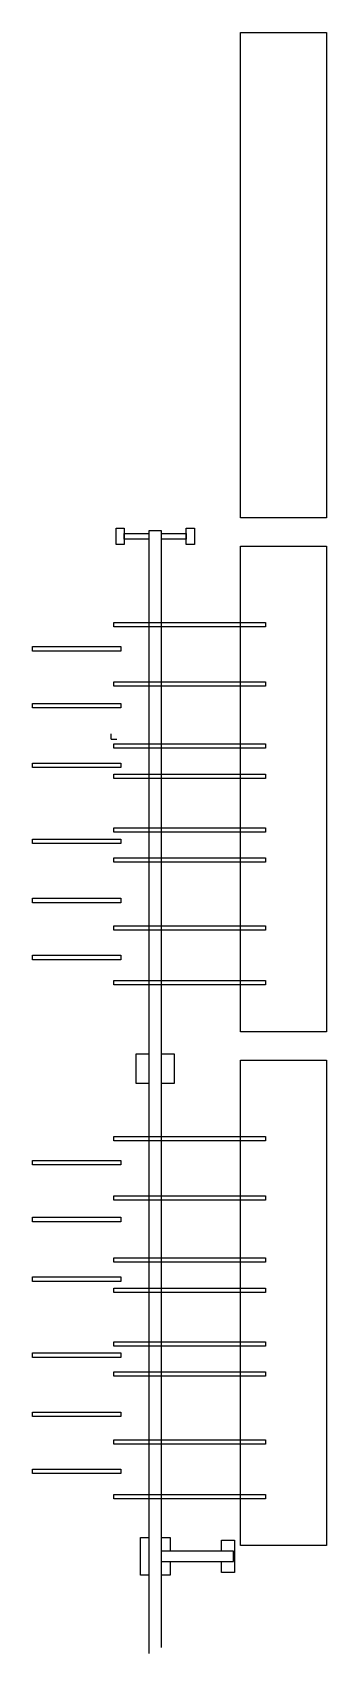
# Model space of a CAD drawing. Extents: x -3628 to 1793, y -25470 to 4451.
import ezdxf

# ---------------------------------------------------------------- set-up
doc = ezdxf.new("R2010")
doc.units = 0
doc.layers.get('0').update_dxf_attribs({"linetype": 'CONTINUOUS'})
doc.layers.add('______AAAA', color=7, linetype='CONTINUOUS')

msp = doc.modelspace()

# ---------------------------------------------------------------- linework, layer by layer
at = {"color": 7, "linetype": 'CONTINUOUS'}
for p, q in [((-2086.065205, -4699.516285), (-1936.065208, -4699.516285)), ((-2086.065205, -4999.516285), (-2086.065205, -4699.516285)), ((-1936.065208, -4699.516285), (-1936.065208, -4999.516285)), ((-1474.5317, -4739.52057), (-1254.512423, -4739.52057)), ((-1474.5317, -25469.738488), (-1474.5317, -4739.52057)), ((-1254.512423, -4739.52057), (-1254.512423, -25355.581269)), ((-792.997833, -4699.516285), (-642.997833, -4699.516285)), ((-792.997833, -4999.516285), (-792.997833, -4699.516285)), ((-642.997833, -4699.516285), (-642.997833, -4999.516285)), ((-1936.065208, -4999.516285), (-2086.065205, -4999.516285)), ((-1936.065208, -4899.520515), (-1936.065208, -4799.520515)), ((-1936.065208, -4799.520515), (-1474.5317, -4799.520515)), ((-1474.5317, -4899.520515), (-1936.065208, -4899.520515)), ((-1254.512423, -4799.520515), (-792.997833, -4799.520515)), ((-792.997833, -4899.520515), (-1254.512423, -4899.520515)), ((-792.997833, -4799.520515), (-792.997833, -4899.520515)), ((-642.997833, -4999.516285), (-792.997833, -4999.516285)), ((-2174.541254, -8594.491593), (-2174.541254, -8494.491593)), ((-2174.541254, -8594.491593), (-2074.541254, -8594.491593)), ((-1714.504733, -14949.514714), (-1714.504733, -14399.519069)), ((-1714.504733, -14399.519069), (-1474.5317, -14399.519069)), ((-1254.512423, -14399.519069), (-1014.509088, -14399.519069)), ((-1014.509088, -14399.519069), (-1014.509088, -14949.514714)), ((-1474.5317, -14949.514714), (-1714.504733, -14949.514714)), ((-1014.509088, -14949.514714), (-1254.512423, -14949.514714)), ((-1639.504733, -24024.514715), (-1639.504733, -23324.51907)), ((-1639.504733, -23324.51907), (-1474.5317, -23324.51907)), ((-1254.512423, -23324.51907), (-1089.509087, -23324.51907)), ((-1089.509087, -23324.51907), (-1089.509087, -23579.518707)), ((79.447284, -23579.518707), (-1254.512423, -23579.518707)), ((-141.227685, -23579.518707), (-141.227685, -23374.522848)), ((-141.227685, -23374.522848), (98.772315, -23374.522848)), ((79.447284, -23769.518707), (79.447284, -23579.518707)), ((98.772315, -23374.522848), (98.772315, -23974.514565)), ((-1254.512423, -23769.518707), (79.447284, -23769.518707)), ((-1089.509087, -23769.518707), (-1089.509087, -24024.514715)), ((-141.227685, -23974.514565), (-141.227685, -23769.518707)), ((-1474.5317, -24024.514715), (-1639.504733, -24024.514715)), ((-1089.509087, -24024.514715), (-1254.512423, -24024.514715)), ((98.772315, -23974.514565), (-141.227685, -23974.514565))]:
    msp.add_line(p, q, dxfattribs=at)
at = {"layer": '______AAAA', "linetype": 'BYBLOCK'}
for p, q in [((206.823914, 4451.477179), (1792.790339, 4451.477179)), ((206.823914, -4507.027377), (206.823914, 4451.477179)), ((1792.790339, 4451.477179), (1792.790339, -4507.027377)), ((1792.790339, -4507.027377), (206.823914, -4507.027377)), ((206.823914, -5033.298263), (1792.790339, -5033.298263)), ((206.823914, -13991.802819), (206.823914, -5033.298263)), ((1792.790339, -5033.298263), (1792.790339, -13991.802819)), ((-2128.095169, -6441.874966), (665.088612, -6441.874966)), ((-2128.095169, -6521.720713), (-2128.095169, -6441.874966)), ((665.088612, -6521.720713), (-2128.095169, -6521.720713)), ((665.088612, -6441.874966), (665.088612, -6521.720713)), ((-3628.174945, -6884.665474), (-2001.325849, -6884.665474)), ((-3628.174945, -6966.728257), (-3628.174945, -6884.665474)), ((-2001.325849, -6966.728257), (-3628.174945, -6966.728257)), ((-2001.325849, -6884.665474), (-2001.325849, -6966.728257)), ((-2128.095169, -7536.451823), (665.088612, -7536.451823)), ((-2128.095169, -7616.29757), (-2128.095169, -7536.451823)), ((665.088612, -7616.29757), (-2128.095169, -7616.29757)), ((665.088612, -7536.451823), (665.088612, -7616.29757)), ((-3628.174945, -7931.781004), (-2001.325849, -7931.781004)), ((-3628.174945, -8013.843787), (-3628.174945, -7931.781004)), ((-2001.325849, -8013.843787), (-3628.174945, -8013.843787)), ((-2001.325849, -7931.781004), (-2001.325849, -8013.843787)), ((-2128.095169, -8681.892542), (665.088612, -8681.892542)), ((-2128.095169, -8761.738289), (-2128.095169, -8681.892542)), ((665.088612, -8761.738289), (-2128.095169, -8761.738289)), ((665.088612, -8681.892542), (665.088612, -8761.738289)), ((-3628.174945, -9034.441424), (-2001.325849, -9034.441424)), ((-3628.174945, -9116.504208), (-3628.174945, -9034.441424)), ((-2001.325849, -9116.504208), (-3628.174945, -9116.504208)), ((-2128.095169, -9240.74967), (665.088612, -9240.74967)), ((-2128.095169, -9320.595417), (-2128.095169, -9240.74967)), ((-2001.325849, -9034.441424), (-2001.325849, -9116.504208)), ((665.088612, -9240.74967), (665.088612, -9320.595417)), ((665.088612, -9320.595417), (-2128.095169, -9320.595417)), ((-3628.174945, -10436.923642), (-2001.325849, -10436.923642)), ((-3628.174945, -10518.986425), (-3628.174945, -10436.923642)), ((-2128.095169, -10230.318341), (665.088612, -10230.318341)), ((-2128.095169, -10310.164088), (-2128.095169, -10230.318341)), ((665.088612, -10310.164088), (-2128.095169, -10310.164088)), ((-2001.325849, -10436.923642), (-2001.325849, -10518.986425)), ((665.088612, -10230.318341), (665.088612, -10310.164088)), ((-2001.325849, -10518.986425), (-3628.174945, -10518.986425)), ((-2128.095169, -10782.056269), (665.088612, -10782.056269)), ((-2128.095169, -10861.902016), (-2128.095169, -10782.056269)), ((665.088612, -10861.902016), (-2128.095169, -10861.902016)), ((665.088612, -10782.056269), (665.088612, -10861.902016)), ((-3628.174945, -11528.534167), (-2001.325849, -11528.534167)), ((-3628.174945, -11610.59695), (-3628.174945, -11528.534167)), ((-2001.325849, -11610.59695), (-3628.174945, -11610.59695)), ((-2001.325849, -11528.534167), (-2001.325849, -11610.59695)), ((-2128.095169, -12040.374706), (665.088612, -12040.374706)), ((-2128.095169, -12120.220453), (-2128.095169, -12040.374706)), ((665.088612, -12120.220453), (-2128.095169, -12120.220453)), ((665.088612, -12040.374706), (665.088612, -12120.220453)), ((-3628.174945, -12582.17563), (-2001.325849, -12582.17563)), ((-3628.174945, -12664.238413), (-3628.174945, -12582.17563)), ((-2001.325849, -12664.238413), (-3628.174945, -12664.238413)), ((-2001.325849, -12582.17563), (-2001.325849, -12664.238413)), ((-2128.095169, -13049.521175), (665.088612, -13049.521175)), ((-2128.095169, -13129.366922), (-2128.095169, -13049.521175)), ((665.088612, -13129.366922), (-2128.095169, -13129.366922)), ((665.088612, -13049.521175), (665.088612, -13129.366922)), ((1792.790339, -13991.802819), (206.823914, -13991.802819)), ((206.823914, -14518.073704), (1792.790339, -14518.073704)), ((206.823914, -23476.57826), (206.823914, -14518.073704)), ((1792.790339, -14518.073704), (1792.790339, -23476.57826)), ((-2128.095169, -15926.650407), (665.088612, -15926.650407)), ((-2128.095169, -16006.496154), (-2128.095169, -15926.650407)), ((665.088612, -16006.496154), (-2128.095169, -16006.496154)), ((665.088612, -15926.650407), (665.088612, -16006.496154)), ((-3628.174945, -16369.440915), (-2001.325849, -16369.440915)), ((-3628.174945, -16451.503699), (-3628.174945, -16369.440915)), ((-2001.325849, -16451.503699), (-3628.174945, -16451.503699)), ((-2001.325849, -16369.440915), (-2001.325849, -16451.503699)), ((-2128.095169, -17021.227265), (665.088612, -17021.227265)), ((-2128.095169, -17101.073012), (-2128.095169, -17021.227265)), ((665.088612, -17021.227265), (665.088612, -17101.073012)), ((665.088612, -17101.073012), (-2128.095169, -17101.073012)), ((-3628.174945, -17416.556446), (-2001.325849, -17416.556446)), ((-3628.174945, -17498.619229), (-3628.174945, -17416.556446)), ((-2001.325849, -17498.619229), (-3628.174945, -17498.619229)), ((-2001.325849, -17416.556446), (-2001.325849, -17498.619229)), ((-2128.095169, -18166.667984), (665.088612, -18166.667984)), ((-2128.095169, -18246.513731), (-2128.095169, -18166.667984)), ((665.088612, -18246.513731), (-2128.095169, -18246.513731)), ((665.088612, -18166.667984), (665.088612, -18246.513731)), ((-3628.174945, -18519.216866), (-2001.325849, -18519.216866)), ((-3628.174945, -18601.279649), (-3628.174945, -18519.216866)), ((-2001.325849, -18519.216866), (-2001.325849, -18601.279649)), ((-2001.325849, -18601.279649), (-3628.174945, -18601.279649)), ((-2128.095169, -18725.525112), (665.088612, -18725.525112)), ((-2128.095169, -18805.370859), (-2128.095169, -18725.525112)), ((665.088612, -18805.370859), (-2128.095169, -18805.370859)), ((665.088612, -18725.525112), (665.088612, -18805.370859)), ((-2128.095169, -19715.093783), (665.088612, -19715.093783)), ((-2128.095169, -19794.93953), (-2128.095169, -19715.093783)), ((665.088612, -19715.093783), (665.088612, -19794.93953)), ((-3628.174945, -19921.699084), (-2001.325849, -19921.699084)), ((-3628.174945, -20003.761867), (-3628.174945, -19921.699084)), ((-2001.325849, -20003.761867), (-3628.174945, -20003.761867)), ((665.088612, -19794.93953), (-2128.095169, -19794.93953)), ((-2001.325849, -19921.699084), (-2001.325849, -20003.761867)), ((-2128.095169, -20266.831711), (665.088612, -20266.831711)), ((-2128.095169, -20346.677458), (-2128.095169, -20266.831711)), ((665.088612, -20266.831711), (665.088612, -20346.677458)), ((665.088612, -20346.677458), (-2128.095169, -20346.677458)), ((-3628.174945, -21013.309608), (-2001.325849, -21013.309608)), ((-3628.174945, -21095.372392), (-3628.174945, -21013.309608)), ((-2001.325849, -21095.372392), (-3628.174945, -21095.372392)), ((-2001.325849, -21013.309608), (-2001.325849, -21095.372392)), ((-2128.095169, -21525.150148), (665.088612, -21525.150148)), ((-2128.095169, -21604.995895), (-2128.095169, -21525.150148)), ((665.088612, -21525.150148), (665.088612, -21604.995895)), ((665.088612, -21604.995895), (-2128.095169, -21604.995895)), ((-3628.174945, -22066.951071), (-2001.325849, -22066.951071)), ((-3628.174945, -22149.013855), (-3628.174945, -22066.951071)), ((-2001.325849, -22066.951071), (-2001.325849, -22149.013855)), ((-2001.325849, -22149.013855), (-3628.174945, -22149.013855)), ((-2128.095169, -22534.296616), (665.088612, -22534.296616)), ((-2128.095169, -22614.142363), (-2128.095169, -22534.296616)), ((665.088612, -22614.142363), (-2128.095169, -22614.142363)), ((665.088612, -22534.296616), (665.088612, -22614.142363)), ((1792.790339, -23476.57826), (206.823914, -23476.57826))]:
    msp.add_line(p, q, dxfattribs=at)

doc.saveas('drawing.dxf')
